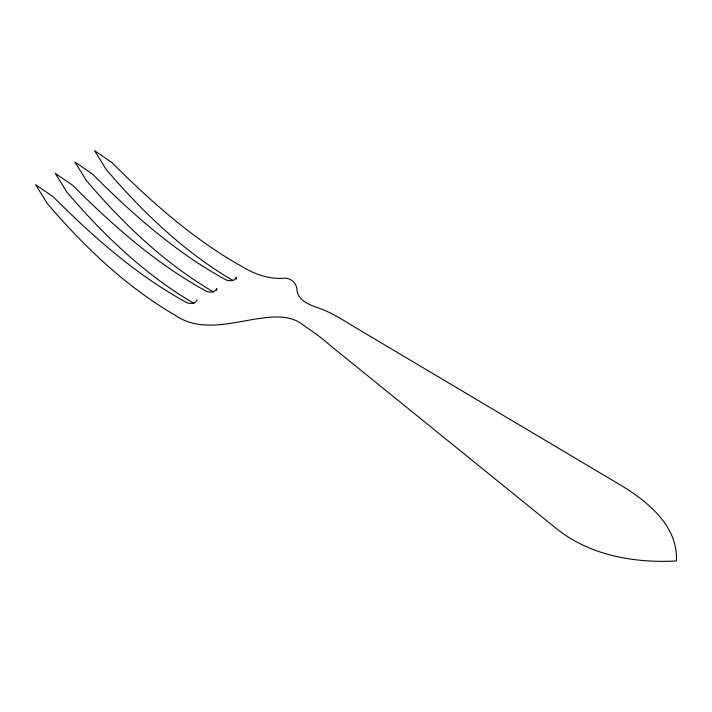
<?xml version="1.0" encoding="UTF-8"?>
<svg xmlns="http://www.w3.org/2000/svg" width="712" height="712" viewBox="0 0 712 712"><rect width="100%" height="100%" fill="white"/><g stroke="black" fill="none" stroke-linecap="round" stroke-linejoin="round"><path stroke-width="1.07" d="M197.073 299.903C195.604 304.068 189.392 304.166 186.037 302.226C136.063 274.841 93.139 236.767 53.071 196.681L35.6 184.684L47.241 203.472C84.078 246.672 125.837 286.544 175.143 315.238C201.095 333.082 232.61 322.082 260.779 318.291C273.746 316.457 288.075 315.487 299.77 322.509C309.889 329.95 320.649 336.634 329.923 345.204L556.526 528.669C589.91 555.494 634.588 563.308 676.4 560.958C678.224 526.043 647.519 501.284 620.472 485.023L352.2 325.624C340.372 318.255 328.25 310.824 314.846 306.738C307.37 303.908 298.23 299.556 297.064 290.621C296.895 282.566 290.416 277.262 282.548 278.303C269.314 279.006 256.311 274.832 244.981 268.193C195.017 240.807 152.092 202.733 112.015 162.648L94.554 150.65L106.195 169.438C142.818 212.363 184.257 252.039 233.198 280.67M213.547 292.009C164.614 263.378 123.167 223.71 86.544 180.777L74.902 161.998L92.364 173.995C132.441 214.072 175.366 252.155 225.33 279.54C228.694 281.48 234.898 281.373 236.366 277.208L236.366 279.131M193.895 303.357C144.963 274.725 103.516 235.058 66.892 192.124L55.251 173.345L72.713 185.334C112.79 225.419 155.714 263.502 205.688 290.879C209.043 292.819 215.246 292.721 216.724 288.556L216.724 290.478"/></g></svg>
